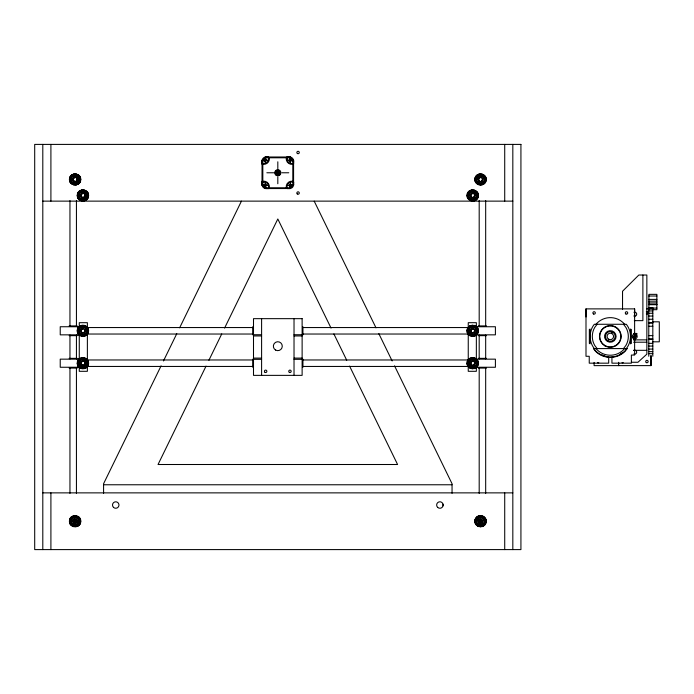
<?xml version="1.0" encoding="UTF-8"?>
<svg xmlns="http://www.w3.org/2000/svg" width="694" height="694" viewBox="0 0 694 694"><rect width="100%" height="100%" fill="white"/><g stroke="black" fill="none" stroke-linecap="round" stroke-linejoin="round"><path stroke-width="1.04" d="M585.996 316.985L585.996 308.882L634.62 308.882L634.62 355.068L631.375 355.068L631.375 363.17L611.935 363.17L611.935 357.141M634.62 316.985L634.62 308.882M594.099 362.415L594.099 365.634L650.989 365.608L650.989 355.866M265.533 188.534L268.404 188.568L269.307 187.762A5.535 5.535 0 0 0 262.818 181.281L262.02 182.175L262.046 185.046M262.046 160.488L262.011 184.543A4.051 4.051 0 0 0 266.062 188.568L266.062 187.762A3.244 3.244 0 0 1 262.818 184.517L262.818 161.017A3.244 3.244 0 0 1 266.062 157.781L289.563 157.781A3.244 3.244 0 0 1 292.807 161.017L292.807 184.517A3.244 3.244 0 0 1 289.563 187.762L266.062 187.762L266.036 188.568L290.092 188.534M293.579 185.046L293.579 160.488M268.404 188.568L268.595 186.842A4.728 4.728 0 0 0 263.737 181.993L262.02 182.175M287.221 156.974L287.03 158.692A4.728 4.728 0 0 0 291.888 163.55L293.614 163.359L293.614 161.017A4.051 4.051 0 0 0 289.563 156.965L287.221 156.974L286.318 157.781A5.535 5.535 0 0 0 292.807 164.261L293.614 163.359L292.807 163.446M69.417 179.46C69.14 172.173 81.033 172.173 80.764 179.46C81.033 186.747 69.14 186.747 69.417 179.46L71.1 179.46C70.909 174.341 79.272 174.341 79.073 179.46C79.272 184.578 70.909 184.578 71.1 179.46M77.242 195.456C76.973 188.169 88.867 188.169 88.589 195.456C88.867 202.743 76.973 202.743 77.242 195.456L78.934 195.456C78.734 200.583 87.097 200.583 86.906 195.456C87.097 190.338 78.734 190.338 78.934 195.456M77.242 330.795C76.973 323.508 88.867 323.508 88.589 330.795C88.867 338.082 76.973 338.082 77.242 330.795L78.934 330.795C78.734 335.913 87.097 335.913 86.906 330.795C87.097 325.668 78.734 325.668 78.934 330.795M77.242 363.205C76.973 355.918 88.867 355.918 88.589 363.205C88.867 370.492 76.973 370.492 77.242 363.205L78.934 363.205C78.734 368.332 87.097 368.332 86.906 363.205C87.097 358.087 78.734 358.087 78.934 363.205M69.417 521.229C69.14 513.942 81.033 513.942 80.764 521.229C81.033 528.516 69.14 528.516 69.417 521.229L71.1 521.229C70.909 516.11 79.272 516.11 79.073 521.229C79.272 526.356 70.909 526.356 71.1 521.229M467.036 195.456C466.758 188.169 478.66 188.169 478.383 195.456C478.66 202.743 466.758 202.743 467.036 195.456L468.719 195.456C468.528 190.338 476.891 190.338 476.691 195.456C476.891 200.583 468.528 200.583 468.719 195.456M474.861 179.46C474.592 172.173 486.485 172.173 486.208 179.46C486.485 186.747 474.592 186.747 474.861 179.46L476.552 179.46C476.362 174.341 484.716 174.341 484.525 179.46C484.716 184.578 476.362 184.578 476.552 179.46M467.036 330.795C466.758 323.508 478.66 323.508 478.383 330.795C478.66 338.082 466.758 338.082 467.036 330.795L468.719 330.795C468.528 325.668 476.891 325.668 476.691 330.795C476.891 335.913 468.528 335.913 468.719 330.795M467.036 363.205C466.758 355.918 478.66 355.918 478.383 363.205C478.66 370.492 466.758 370.492 467.036 363.205L468.719 363.205C468.528 358.087 476.891 358.087 476.691 363.205C476.891 368.332 468.528 368.332 468.719 363.205M474.861 521.229C474.592 513.942 486.485 513.942 486.208 521.229C486.485 528.516 474.592 528.516 474.861 521.229L476.552 521.229C476.362 516.11 484.716 516.11 484.525 521.229C484.716 526.356 476.362 526.356 476.552 521.229M73.625 184.942L74.058 183.311M76.123 175.608L76.557 173.977M81.45 200.939L81.883 199.308M83.948 191.613L84.382 189.983M81.45 336.269L81.883 334.647M83.948 326.943L84.382 325.312M81.45 368.688L81.883 367.057M83.948 359.353L84.382 357.731M73.625 526.711L74.058 525.08M76.123 517.377L76.557 515.755M471.243 200.939L471.677 199.308M473.742 191.613L474.176 189.983M479.068 184.942L479.502 183.311M481.567 175.608L482.009 173.977M471.243 336.269L471.677 334.647M473.742 326.943L474.176 325.312M471.243 368.688L471.677 367.057M473.742 359.353L474.176 357.731M479.068 526.711L479.502 525.08M481.567 517.377L482.009 515.755M481.324 521.437C479.502 523.675 479.502 518.782 481.324 521.021M161.095 365.833L103.58 483.735L103.58 493.313M163.472 360.958L176.779 333.675M179.633 327.828L241.425 201.156M206.049 366.102L158.041 464.503L397.584 464.503L349.576 366.102M208.903 360.255L221.733 333.944M224.578 328.097L277.817 218.983L331.047 328.097M72.254 184.37L73.096 182.912M77.086 176.007L77.928 174.55M80.079 200.375L80.92 198.909M84.911 192.004L85.752 190.546M80.079 335.705L80.92 334.248M84.911 327.342L85.752 325.876M80.079 368.124L80.92 366.658M84.911 359.752L85.752 358.295M72.254 526.147L73.096 524.681M77.086 517.776L77.928 516.319M477.698 184.37L478.548 182.912M482.53 176.007L483.371 174.55M469.873 200.375L470.714 198.909M474.705 192.004L475.546 190.546M469.873 335.705L470.714 334.248M474.705 327.342L475.546 325.876M469.873 368.124L470.714 366.658M474.705 359.752L475.546 358.295M477.698 526.147L478.548 524.681M482.53 517.776L483.371 516.319M597.135 324.272L594.723 327.429A18.009 18.009 0 0 0 594.723 345.439L597.135 348.588M623.498 348.588L625.91 345.439A18.009 18.009 0 0 0 625.91 327.429L623.498 324.272M624.487 348.588L623.611 349.724A18.799 18.799 0 0 1 597.022 349.724L596.146 348.588M626.3 348.588C631.861 341.804 631.861 331.055 626.3 324.272L594.333 324.272C588.772 331.055 588.772 341.804 594.333 348.588M626.725 348.588L624.878 350.999A20.594 20.594 0 0 1 595.756 350.999L593.908 348.588M71.074 183.468L72.271 182.279M77.91 176.64L79.099 175.452M78.908 199.473L80.096 198.276M85.735 192.637L86.932 191.449M78.908 334.803L80.096 333.614M85.735 327.976L86.932 326.779M78.908 367.221L80.096 366.024M85.735 360.386L86.932 359.197M71.074 525.245L72.271 524.048M77.91 518.409L79.099 517.221M476.526 183.468L477.715 182.279M483.354 176.64L484.551 175.452M468.702 199.473L469.89 198.276M475.529 192.637L476.717 191.449M468.702 334.803L469.89 333.614M475.529 327.976L476.717 326.779M468.702 367.221L469.89 366.024M475.529 360.386L476.717 359.197M476.526 525.245L477.715 524.048M483.354 518.409L484.551 517.221M70.172 182.296L71.638 181.455M78.543 177.464L80.001 176.623M78.006 198.293L79.463 197.452M86.368 193.47L87.834 192.62M78.006 333.632L79.463 332.782M86.368 328.8L87.834 327.958M78.006 366.042L79.463 365.2M86.368 361.218L87.834 360.368M475.624 182.296L477.082 181.455M483.987 177.464L485.453 176.623M467.799 198.293L469.257 197.452M476.162 193.47L477.619 192.62M70.172 524.065L71.638 523.224M78.543 519.242L80.001 518.392M467.799 333.632L469.257 332.782M476.162 328.8L477.619 327.958M467.799 366.042L469.257 365.2M476.162 361.218L477.619 360.368M475.624 524.065L477.082 523.224M483.987 519.242L485.453 518.392M69.608 180.926L71.239 180.492M78.943 178.427L80.565 177.994M77.442 196.931L79.064 196.489M86.767 194.424L88.398 193.99M475.06 180.926L476.691 180.492M484.386 178.427L486.017 177.994M467.227 196.931L468.858 196.489M476.561 194.424L478.192 193.99M77.442 332.261L79.064 331.827M86.767 329.763L88.398 329.32M77.442 364.68L79.064 364.237M86.767 362.173L88.398 361.739M467.227 332.261L468.858 331.827M476.561 329.763L478.192 329.32M467.227 364.68L468.858 364.237M476.561 362.173L478.192 361.739M69.608 522.703L71.239 522.261M78.943 520.196L80.565 519.763M475.06 522.703L476.691 522.261M484.386 520.196L486.017 519.763M265.533 157L290.092 157M261.976 160.21L268.526 160.21M287.099 160.21L293.649 160.21M262.818 163.446L262.02 163.446L262.02 160.991A4.051 4.051 0 0 1 266.062 156.965L268.404 156.974L269.307 157.781A5.535 5.535 0 0 1 262.818 164.261L262.011 164.261M266.843 172.771L273.696 172.771M275.752 172.771L279.873 172.771A2.03 2.03 0 0 1 276.802 174.524A2.03 2.03 0 0 1 276.802 171.01A2.03 2.03 0 0 1 279.838 172.771M281.929 172.771L288.782 172.771M79.073 179.46L80.764 179.46M484.525 179.46L486.208 179.46M262.011 181.281L262.818 181.281M262.02 182.088L262.818 182.088M292.807 182.088L293.614 182.088M261.976 185.333L268.526 185.333M287.099 185.333L293.649 185.333M86.906 195.456L88.589 195.456M476.691 195.456L478.383 195.456M42.802 201.13L512.823 201.13M648.881 296.017L656.888 296.017M648.881 299.392L656.888 299.392M648.881 301.179L656.888 301.144M648.881 302.948L656.888 302.914M648.881 304.362L656.888 304.362M648.881 304.701L656.888 304.701M648.769 307.963L652.82 307.963M648.881 308.067L656.888 308.067M646.669 308.856L648.829 308.856M648.769 309.16L652.82 309.16M652.881 309.689L656.888 309.689L656.888 294.351L648.881 294.351L648.881 309.689M648.769 310.938L652.82 310.938M648.769 313.254L652.82 313.254M648.769 316.048L652.82 316.048M648.769 319.257L652.82 319.257M634.316 320.645L642.887 320.645L642.887 275.024M652.82 321.808L659.3 321.808L659.3 341.821L652.82 341.821M648.769 322.753L652.82 322.753M648.769 322.944L652.82 322.944M69.148 325.928L77.234 325.928M478.392 325.928L486.477 325.928M648.769 326.241L652.82 326.241M79.272 326.744L60.231 326.744L60.231 334.846L79.272 334.846M475.564 326.744L495.403 326.744L495.403 334.846L476.353 334.846M86.845 327.551L253.466 327.551M303.243 327.551L468.78 327.551M86.906 330.795L88.589 330.795M476.691 330.795L478.383 330.795M635.201 333.467L637.005 333.467M86.845 334.031L253.466 334.031M303.243 334.031L468.78 334.031M253.501 334.734L261.603 334.734M294.022 334.734L302.124 334.734M69.148 335.653L77.234 335.653M478.392 335.653L486.477 335.653M648.769 335.636L652.82 335.636M253.501 335.948L261.603 335.948M294.022 335.948L302.124 335.948M648.769 339.08L652.82 339.08M648.769 339.166L652.82 339.166M633.587 339.869L646.851 339.869M633.587 342.211L646.851 342.211M648.769 343.348L652.82 343.348M648.769 346.072L652.82 346.072M648.769 349.082L652.82 349.082M633.587 350.323L646.851 350.323M648.769 351.641L652.82 351.641M648.769 353.68L652.82 353.68M253.501 358.104L261.603 358.104M294.022 358.104L302.124 358.104M69.148 358.347L77.234 358.347M478.392 358.347L486.477 358.347M79.272 359.154L60.231 359.154L60.231 367.256L79.272 367.256M476.353 359.154L495.403 359.154L495.403 367.256L475.564 367.256M253.501 359.319L261.603 359.319M294.022 359.319L302.124 359.319M86.845 359.969L253.466 359.969M303.243 359.969L468.78 359.969M631.462 362.268L637.942 362.268L646.851 354.166L646.851 275.024L638.836 275.024L622.544 291.237L622.544 309.368M86.906 363.205L88.589 363.205M476.691 363.205L478.383 363.205M86.845 366.449L253.466 366.449M303.243 366.449L468.78 366.449M69.148 368.072L77.234 368.072M478.392 368.072L486.477 368.072M103.58 484.768L452.046 484.768M42.802 492.87L512.823 492.87M79.073 521.229L80.764 521.229M484.525 521.229L486.208 521.229M287.221 188.568L289.589 188.568L289.563 187.762L289.563 188.568A4.051 4.051 0 0 0 293.614 184.517L293.614 182.175L292.807 181.281A5.535 5.535 0 0 0 286.318 187.762L287.221 188.568L287.03 186.842A4.728 4.728 0 0 1 291.888 181.993L293.614 182.175M475.06 177.994L476.691 178.427M484.386 180.492L486.017 180.926M467.227 193.99L468.858 194.424M476.561 196.489L478.192 196.931M69.608 177.994L71.239 178.427M78.943 180.492L80.565 180.926M77.442 193.99L79.064 194.424M86.767 196.489L88.398 196.931M467.227 329.32L468.858 329.763M476.561 331.827L478.192 332.261M467.227 361.739L468.858 362.173M476.561 364.237L478.192 364.68M77.442 329.32L79.064 329.763M86.767 331.827L88.398 332.261M77.442 361.739L79.064 362.173M86.767 364.237L88.398 364.68M475.06 519.763L476.691 520.196M484.386 522.261L486.017 522.703M69.608 519.763L71.239 520.196M78.943 522.261L80.565 522.703M475.624 176.623L477.082 177.464M483.987 181.455L485.453 182.296M467.799 192.62L469.257 193.47M476.162 197.452L477.619 198.293M467.799 327.958L469.257 328.8M476.162 332.782L477.619 333.632M467.799 360.368L469.257 361.218M476.162 365.2L477.619 366.042M70.172 176.623L71.638 177.464M78.543 181.455L80.001 182.296M78.006 192.62L79.463 193.47M86.368 197.452L87.834 198.293M475.624 518.392L477.082 519.242M483.987 523.224L485.453 524.065M78.006 327.958L79.463 328.8M86.368 332.782L87.834 333.632M78.006 360.368L79.463 361.218M86.368 365.2L87.834 366.042M70.172 518.392L71.638 519.242M78.543 523.224L80.001 524.065M476.526 175.452L477.715 176.64M483.354 182.279L484.551 183.468M468.702 191.449L469.89 192.637M475.529 198.276L476.717 199.473M468.702 326.779L469.89 327.976M475.529 333.614L476.717 334.803M468.702 359.197L469.89 360.386M475.529 366.024L476.717 367.221M476.526 517.221L477.715 518.409M483.354 524.048L484.551 525.245M71.074 175.452L72.271 176.64M77.91 182.279L79.099 183.468M78.908 191.449L80.096 192.637M85.735 198.276L86.932 199.473M78.908 326.779L80.096 327.976M85.735 333.614L86.932 334.803M78.908 359.197L80.096 360.386M85.735 366.024L86.932 367.221M71.074 517.221L72.271 518.409M77.91 524.048L79.099 525.245M262.818 164.261L262.02 163.359L263.737 163.55A4.728 4.728 0 0 0 268.595 158.692L268.404 156.974M477.698 174.55L478.548 176.007M482.53 182.912L483.371 184.37M469.873 190.546L470.714 192.004M474.705 198.909L475.546 200.375M469.873 325.876L470.714 327.342M474.705 334.248L475.546 335.705M469.873 358.295L470.714 359.752M474.705 366.658L475.546 368.124M477.698 516.319L478.548 517.776M482.53 524.681L483.371 526.147M72.254 174.55L73.096 176.007M77.086 182.912L77.928 184.37M80.079 190.546L80.92 192.004M84.911 198.909L85.752 200.375M80.079 325.876L80.92 327.342M84.911 334.248L85.752 335.705M80.079 358.295L80.92 359.752M84.911 366.658L85.752 368.124M72.254 516.319L73.096 517.776M77.086 524.681L77.928 526.147M314.2 201.156L375.992 327.828M378.846 333.675L392.153 360.958M394.53 365.833L452.046 483.735L452.046 493.313M333.892 333.944L346.731 360.255M479.068 173.977L479.502 175.608M481.567 183.311L482.009 184.942M471.243 189.983L471.677 191.613M473.742 199.308L474.176 200.939M471.243 325.312L471.677 326.943M473.742 334.647L474.176 336.269M471.243 357.731L471.677 359.353M473.742 367.057L474.176 368.688M479.068 515.755L479.502 517.377M481.567 525.08L482.009 526.711M81.45 189.983L81.883 191.613M83.948 199.308L84.382 200.939M73.625 173.977L74.058 175.608M76.123 183.311L76.557 184.942M81.45 325.312L81.883 326.943M83.948 334.647L84.382 336.269M81.45 357.731L81.883 359.353M83.948 367.057L84.382 368.688M73.625 515.755L74.058 517.377M76.123 525.08L76.557 526.711M652.82 307.711L652.82 356.282M650.989 355.449L650.989 365.608M648.769 307.39L648.769 356.282M631.28 329.364L631.28 343.495M630.568 329.008L630.568 343.86M608.69 357.141L608.69 363.17L589.241 363.17L589.241 356.282L585.996 356.282L585.996 308.882M590.065 329.008L590.065 343.86M589.353 329.364L589.353 343.495M512.823 144.404L512.823 549.596M504.72 144.404L504.72 201.13M504.72 492.87L504.72 549.596M485.679 200.618L485.679 326.397M485.679 335.072L485.679 358.928M485.679 367.603L485.679 493.382M480.534 173.786L480.534 175.469M480.534 183.442L480.534 185.133M480.534 515.555L480.534 517.247M480.534 525.219L480.534 526.902M479.19 200.618L479.19 326.397M479.19 335.072L479.19 358.928M479.19 367.603L479.19 493.382M476.353 327.013L476.353 322.693L468.25 322.693L468.25 328.089M476.353 334.577L476.353 359.423M476.353 366.987L476.353 371.307L468.25 371.307L468.25 365.912M472.709 189.783L472.709 191.475M472.709 199.447L472.709 201.13M472.709 325.122L472.709 326.805M472.709 334.777L472.709 336.469M472.709 357.531L472.709 359.223M472.709 367.195L472.709 368.878M468.25 333.493L468.25 360.507M302.931 326.744L302.931 334.838M302.931 359.162L302.931 367.256M294.022 318.659L294.022 375.367M290.37 156.931L290.37 163.48M290.37 182.054L290.37 188.603M287.134 156.974L287.134 157.781M287.134 187.762L287.134 188.568M277.817 161.797L277.817 168.651M277.817 170.707L277.817 174.827M277.817 176.883L277.817 183.745M268.491 156.974L268.491 157.781M268.491 187.762L268.491 188.568M265.255 156.931L265.255 163.48M265.255 182.054L265.255 188.603M261.603 318.659L261.603 375.367M252.694 326.744L252.694 334.838M252.694 359.162L252.694 367.256M87.375 328.089L87.375 322.693L79.272 322.693L79.272 327.013M87.375 333.493L87.375 360.507M87.375 365.912L87.375 371.307L79.272 371.307L79.272 366.987M82.916 189.783L82.916 191.475M82.916 199.447L82.916 201.13M82.916 325.122L82.916 326.805M82.916 334.777L82.916 336.469M82.916 357.531L82.916 359.223M82.916 367.195L82.916 368.878M79.272 334.577L79.272 359.423M76.435 200.618L76.435 326.397M76.435 335.072L76.435 358.928M76.435 367.603L76.435 493.382M75.091 173.786L75.091 175.469M75.091 183.442L75.091 185.133M75.091 515.555L75.091 517.247M75.091 525.219L75.091 526.902M69.955 200.618L69.955 326.397M69.955 335.072L69.955 358.928M69.955 367.603L69.955 493.382M50.905 144.404L50.905 201.13M50.905 492.87L50.905 549.596M42.802 144.404L42.802 549.596M443.041 504.165A3.244 3.244 0 0 1 443.041 505.839M623.238 362.606A1.214 1.214 0 0 1 622.024 362.606M646.314 311.858A1.214 1.214 0 0 1 647.866 312.118A1.214 1.214 0 0 1 647.875 313.679A1.214 1.214 0 0 1 646.331 313.957M635.444 339.782A3.244 3.244 0 0 1 633.761 339.782M633.761 333.519A3.244 3.244 0 0 1 636.892 334.361M635.236 334.3A2.429 2.429 0 0 1 636.32 334.933L635.513 333.597L633.891 333.597A1.622 1.622 0 0 1 636.268 335.419M633.83 350.314A2.03 2.03 0 0 1 636.693 352.136A2.03 2.03 0 0 1 633.865 354.009M633.943 312.283A2.03 2.03 0 0 1 636.71 314.243A2.03 2.03 0 0 1 633.787 315.978M595.912 324.35A18.799 18.799 0 0 1 624.721 324.35M622.223 352.821A20.256 20.256 0 0 1 620.445 353.975M605.073 355.996A20.256 20.256 0 0 1 602.08 354.938M611.362 332.521A4.051 4.051 0 0 1 612.342 332.92M598.766 362.632A1.214 1.214 0 0 1 597.543 362.632M618.58 362.355L618.58 365.608L618.58 362.389M289.589 156.974L289.563 157.781L289.589 156.974M69.808 178.046C67.734 184.76 78.804 187.727 80.365 180.874C82.439 174.159 71.369 171.192 69.808 178.046M71.959 178.618C76.375 192.706 82.82 168.633 71.959 178.618M73.13 178.939C75.889 187.736 79.923 172.693 73.13 178.939M77.641 194.042C75.568 200.757 86.637 203.724 88.199 196.87C90.272 190.165 79.203 187.198 77.641 194.042M79.784 194.624C84.2 208.703 90.654 184.63 79.784 194.624M80.964 194.936C83.722 203.732 87.748 188.69 80.964 194.936M77.641 329.381C75.568 336.087 86.637 339.054 88.199 332.209C90.272 325.495 79.203 322.528 77.641 329.381M79.784 329.954C84.2 344.033 90.654 319.969 79.784 329.954M80.964 330.266C83.722 339.071 87.748 324.029 80.964 330.266M77.641 361.791C75.568 368.505 86.637 371.472 88.199 364.619C90.272 357.913 79.203 354.946 77.641 361.791M79.784 362.372C84.2 376.452 90.654 352.379 79.784 362.372M80.964 362.684C83.722 371.481 87.748 356.438 80.964 362.684M69.808 519.815C67.734 526.529 78.804 529.496 80.365 522.643C82.439 515.937 71.369 512.97 69.808 519.815M71.959 520.396C76.375 534.475 82.82 510.402 71.959 520.396M73.13 520.708C75.889 529.505 79.923 514.462 73.13 520.708M74.31 521.021C75.299 524.117 76.713 518.834 74.31 521.021M277.027 172.563C278.025 175.651 279.439 170.377 277.027 172.563M467.426 194.042C465.353 200.757 476.431 203.724 477.984 196.87C480.057 190.165 468.988 187.198 467.426 194.042M469.578 194.624C473.993 208.703 480.439 184.63 469.578 194.624M470.749 194.936C473.508 203.732 477.541 188.69 470.749 194.936M475.26 178.046C473.187 184.76 484.256 187.727 485.817 180.874C487.891 174.159 476.821 171.192 475.26 178.046M477.403 178.618C481.818 192.706 488.272 168.633 477.403 178.618M478.582 178.939C481.341 187.736 485.375 172.693 478.582 178.939M467.426 329.381C465.353 336.087 476.431 339.054 477.984 332.209C480.057 325.495 468.988 322.528 467.426 329.381M469.578 329.954C473.993 344.033 480.439 319.969 469.578 329.954M470.749 330.266C473.508 339.071 477.541 324.029 470.749 330.266M467.426 361.791C465.353 368.505 476.431 371.472 477.984 364.619C480.057 357.913 468.988 354.946 467.426 361.791M469.578 362.372C473.993 376.452 480.439 352.379 469.578 362.372M470.749 362.684C473.508 371.481 477.541 356.438 470.749 362.684M475.26 519.815C473.187 526.529 484.256 529.496 485.817 522.643C487.891 515.937 476.821 512.97 475.26 519.815M477.403 520.396C481.818 534.475 488.272 510.402 477.403 520.396M478.582 520.708C481.341 529.505 485.375 514.462 478.582 520.708M293.614 184.517L292.807 184.517L293.614 184.543M636.103 335.809L635.123 336.564L633.891 336.408A1.622 1.622 0 0 0 636.103 335.809M627.185 348.588L625.138 351.251A20.967 20.967 0 0 1 595.495 351.251L593.448 348.588L627.185 348.588M266.062 156.965L266.062 157.781L266.062 156.965M293.614 160.991L292.807 161.017L293.614 161.017M262.818 184.517L262.011 184.543L262.818 184.517M520.925 144.404L34.7 144.404L34.7 549.596L520.925 549.596L520.925 144.404M262.818 161.017L262.011 161.017L262.818 161.017M302.124 318.659L253.501 318.659L253.501 375.367L302.124 375.367L302.124 318.659M437.671 507.392A3.244 3.244 0 0 0 443.05 505.761A3.244 3.244 0 0 0 438.946 501.918A3.244 3.244 0 0 0 437.671 507.392M275.587 350.054A4.459 4.459 0 0 0 282.276 346.193A4.459 4.459 0 0 0 275.587 342.333A4.459 4.459 0 0 0 275.587 350.054M265.047 372.366A1.214 1.214 0 0 0 266.869 371.307A1.214 1.214 0 0 0 265.047 370.258A1.214 1.214 0 0 0 265.047 372.366M289.363 372.366A1.214 1.214 0 0 0 291.185 371.307A1.214 1.214 0 0 0 289.363 370.258A1.214 1.214 0 0 0 289.363 372.366M646.331 362.606A1.214 1.214 0 0 0 648.153 361.557A1.214 1.214 0 0 0 646.331 360.498A1.214 1.214 0 0 0 646.331 362.606M633.067 338.152A2.429 2.429 0 0 0 637.135 337.058A2.429 2.429 0 0 0 634.16 334.083A2.429 2.429 0 0 0 633.067 338.152M634.221 337.414A1.136 1.136 0 0 0 635.921 336.434A1.136 1.136 0 0 0 634.221 335.445A1.136 1.136 0 0 0 634.221 337.414M605.047 345.569A10.549 10.549 0 0 0 620.861 336.434A10.549 10.549 0 0 0 605.047 327.299A10.549 10.549 0 0 0 605.047 345.569M604.89 345.829A10.852 10.852 0 0 0 621.165 336.434A10.852 10.852 0 0 0 604.89 327.039A10.852 10.852 0 0 0 604.89 345.829M607.424 341.448A5.795 5.795 0 0 0 616.107 336.434A5.795 5.795 0 0 0 607.424 331.411A5.795 5.795 0 0 0 607.424 341.448M607.883 340.641A4.858 4.858 0 0 0 615.179 336.434A4.858 4.858 0 0 0 607.883 332.218A4.858 4.858 0 0 0 607.883 340.641M608.699 339.236A3.244 3.244 0 0 0 613.557 336.434A3.244 3.244 0 0 0 608.699 333.623A3.244 3.244 0 0 0 608.699 339.236M593.491 313.983A1.214 1.214 0 0 0 595.322 312.933A1.214 1.214 0 0 0 593.491 311.875A1.214 1.214 0 0 0 593.491 313.983M625.91 313.983A1.214 1.214 0 0 0 627.732 312.933A1.214 1.214 0 0 0 625.91 311.875A1.214 1.214 0 0 0 625.91 313.983M113.486 507.357A3.244 3.244 0 0 0 118.882 505.805A3.244 3.244 0 0 0 114.848 501.909A3.244 3.244 0 0 0 113.486 507.357M74.275 522.634A1.622 1.622 0 0 0 76.713 521.229A1.622 1.622 0 0 0 74.275 519.823A1.622 1.622 0 0 0 74.275 522.634M289.511 186.192A1.214 1.214 0 0 0 291.549 185.645A1.214 1.214 0 0 0 290.057 184.153A1.214 1.214 0 0 0 289.511 186.192M264.397 186.192A1.214 1.214 0 0 0 266.427 185.645A1.214 1.214 0 0 0 264.935 184.153A1.214 1.214 0 0 0 264.397 186.192M289.762 161.26A1.214 1.214 0 0 0 291.593 160.21A1.214 1.214 0 0 0 289.762 159.152A1.214 1.214 0 0 0 289.762 161.26M264.648 161.26A1.214 1.214 0 0 0 266.47 160.21A1.214 1.214 0 0 0 264.648 159.152A1.214 1.214 0 0 0 264.648 161.26M276.29 175.4A3.036 3.036 0 0 0 280.853 172.771A3.036 3.036 0 0 0 276.29 170.134A3.036 3.036 0 0 0 276.29 175.4M277.001 174.177A1.622 1.622 0 0 0 279.43 172.771A1.622 1.622 0 0 0 277.001 171.366A1.622 1.622 0 0 0 277.001 174.177M276.498 175.053A2.637 2.637 0 0 0 280.445 172.771A2.637 2.637 0 0 0 276.498 170.49A2.637 2.637 0 0 0 276.498 175.053M277.331 173.613A0.972 0.972 0 0 0 278.788 172.771A0.972 0.972 0 0 0 277.331 171.93A0.972 0.972 0 0 0 277.331 173.613M74.076 181.212A2.03 2.03 0 0 0 77.112 179.46A2.03 2.03 0 0 0 74.076 177.707A2.03 2.03 0 0 0 74.076 181.212M479.528 181.212A2.03 2.03 0 0 0 482.564 179.46A2.03 2.03 0 0 0 479.528 177.707A2.03 2.03 0 0 0 479.528 181.212M81.484 196.81A2.03 2.03 0 0 0 84.876 195.899A2.03 2.03 0 0 0 82.395 193.418A2.03 2.03 0 0 0 81.484 196.81M471.278 196.888A2.03 2.03 0 0 0 474.661 195.986A2.03 2.03 0 0 0 472.18 193.505A2.03 2.03 0 0 0 471.278 196.888M81.901 364.966A2.03 2.03 0 0 0 84.946 363.205A2.03 2.03 0 0 0 81.901 361.453A2.03 2.03 0 0 0 81.901 364.966M81.901 332.547A2.03 2.03 0 0 0 84.946 330.795A2.03 2.03 0 0 0 81.901 329.034A2.03 2.03 0 0 0 81.901 332.547M471.694 332.547A2.03 2.03 0 0 0 474.731 330.795A2.03 2.03 0 0 0 471.694 329.034A2.03 2.03 0 0 0 471.694 332.547M471.278 364.636A2.03 2.03 0 0 0 474.661 363.734A2.03 2.03 0 0 0 472.18 361.253A2.03 2.03 0 0 0 471.278 364.636M479.728 522.634A1.622 1.622 0 0 0 482.156 521.229A1.622 1.622 0 0 0 479.728 519.823A1.622 1.622 0 0 0 479.728 522.634M297.414 153.53A1.214 1.214 0 0 0 299.288 152.567A1.214 1.214 0 0 0 297.518 151.431A1.214 1.214 0 0 0 297.414 153.53M297.24 193.921A1.214 1.214 0 0 0 299.253 193.305A1.214 1.214 0 0 0 297.717 191.865A1.214 1.214 0 0 0 297.24 193.921"/></g></svg>
